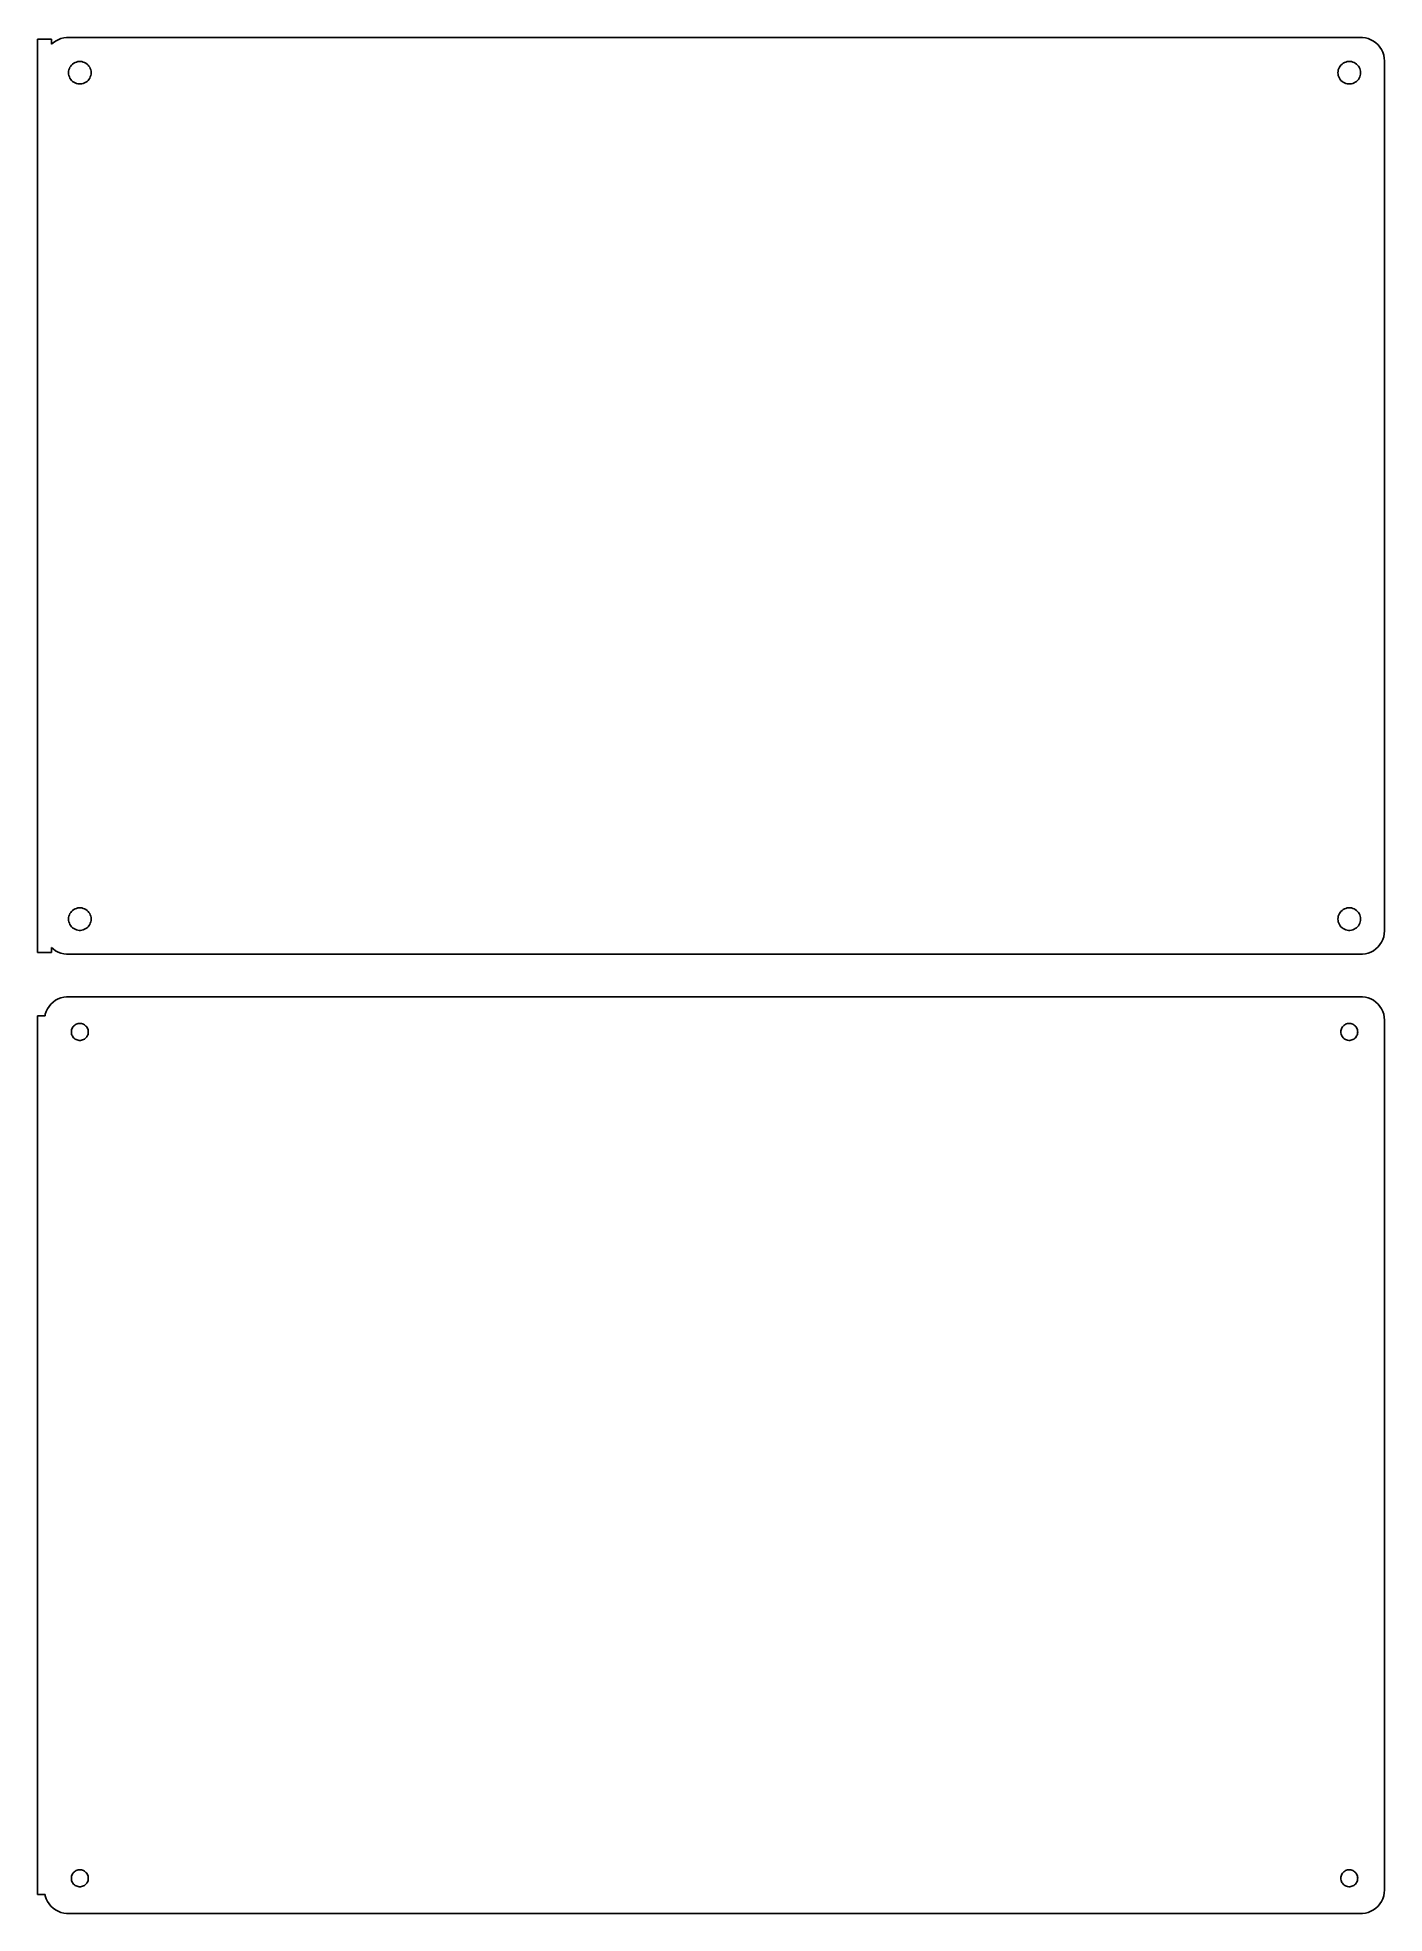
# Model space of a CAD drawing. Header units: metres. Extents: x -144 to 142, y 107 to 505.
import ezdxf

# ---------------------------------------------------------------- set-up
doc = ezdxf.new("R2010")
doc.units = ezdxf.units.M

msp = doc.modelspace()

# ---------------------------------------------------------------- linework, layer by layer
for p, q in [((-141, 505.115), (-144, 505.115)), ((-144, 505.115), (-144, 310.885)), ((-141, 504.059), (-141, 505.115)), ((-140.687, 504.353), (-141, 504.059)), ((-140.179, 504.722), (-140.687, 504.353)), ((-139.629, 505.024), (-140.179, 504.722)), ((-139.045, 505.255), (-139.629, 505.024)), ((-138.437, 505.411), (-139.045, 505.255)), ((-137.814, 505.49), (-138.437, 505.411)), ((137.814, 505.49), (-137.814, 505.49)), ((138.437, 505.411), (137.814, 505.49)), ((139.045, 505.255), (138.437, 505.411)), ((139.629, 505.024), (139.045, 505.255)), ((140.179, 504.722), (139.629, 505.024)), ((140.687, 504.353), (140.179, 504.722)), ((141.145, 503.923), (140.687, 504.353)), ((141.545, 503.439), (141.145, 503.923)), ((141.882, 502.909), (141.545, 503.439)), ((142.149, 502.341), (141.882, 502.909)), ((-137.325, 498.597), (-137.231, 498.883)), ((-137.231, 498.883), (-137.103, 499.156)), ((-137.103, 499.156), (-136.942, 499.411)), ((-136.942, 499.411), (-136.75, 499.643)), ((-136.75, 499.643), (-136.53, 499.849)), ((-136.53, 499.849), (-136.286, 500.026)), ((-136.286, 500.026), (-136.022, 500.172)), ((-136.022, 500.172), (-135.742, 500.283)), ((-135.742, 500.283), (-135.45, 500.357)), ((-135.45, 500.357), (-135.151, 500.395)), ((-135.151, 500.395), (-134.849, 500.395)), ((-134.849, 500.395), (-134.55, 500.357)), ((-134.55, 500.357), (-134.258, 500.283)), ((-134.258, 500.283), (-133.978, 500.172)), ((-133.978, 500.172), (-133.714, 500.026)), ((-133.714, 500.026), (-133.47, 499.849)), ((-133.47, 499.849), (-133.25, 499.643)), ((-133.25, 499.643), (-133.058, 499.411)), ((-133.058, 499.411), (-132.897, 499.156)), ((-132.897, 499.156), (-132.769, 498.883)), ((-132.769, 498.883), (-132.675, 498.597)), ((132.675, 498.597), (132.769, 498.883)), ((132.769, 498.883), (132.897, 499.156)), ((132.897, 499.156), (133.058, 499.411)), ((133.058, 499.411), (133.25, 499.643)), ((133.25, 499.643), (133.47, 499.849)), ((133.47, 499.849), (133.714, 500.026)), ((133.714, 500.026), (133.978, 500.172)), ((133.978, 500.172), (134.258, 500.283)), ((134.258, 500.283), (134.55, 500.357)), ((134.55, 500.357), (134.849, 500.395)), ((134.849, 500.395), (135.151, 500.395)), ((135.151, 500.395), (135.45, 500.357)), ((135.45, 500.357), (135.742, 500.283)), ((135.742, 500.283), (136.022, 500.172)), ((136.022, 500.172), (136.286, 500.026)), ((136.286, 500.026), (136.53, 499.849)), ((136.53, 499.849), (136.75, 499.643)), ((136.75, 499.643), (136.942, 499.411)), ((136.942, 499.411), (137.103, 499.156)), ((137.103, 499.156), (137.231, 498.883)), ((137.231, 498.883), (137.325, 498.597)), ((142.343, 501.743), (142.149, 502.341)), ((142.461, 501.127), (142.343, 501.743)), ((142.5, 500.5), (142.461, 501.127)), ((142.5, 315.5), (142.5, 500.5)), ((-137.4, 498), (-137.381, 498.301)), ((-137.381, 497.699), (-137.4, 498)), ((-137.381, 498.301), (-137.325, 498.597)), ((-137.325, 497.403), (-137.381, 497.699)), ((-137.231, 497.117), (-137.325, 497.403)), ((-137.103, 496.844), (-137.231, 497.117)), ((-136.942, 496.589), (-137.103, 496.844)), ((-136.75, 496.357), (-136.942, 496.589)), ((-136.53, 496.151), (-136.75, 496.357)), ((-136.286, 495.974), (-136.53, 496.151)), ((-136.022, 495.828), (-136.286, 495.974)), ((-135.742, 495.717), (-136.022, 495.828)), ((-135.45, 495.643), (-135.742, 495.717)), ((-135.151, 495.605), (-135.45, 495.643)), ((-134.849, 495.605), (-135.151, 495.605)), ((-134.55, 495.643), (-134.849, 495.605)), ((-134.258, 495.717), (-134.55, 495.643)), ((-133.978, 495.828), (-134.258, 495.717)), ((-133.714, 495.974), (-133.978, 495.828)), ((-133.47, 496.151), (-133.714, 495.974)), ((-133.25, 496.357), (-133.47, 496.151)), ((-133.058, 496.589), (-133.25, 496.357)), ((-132.897, 496.844), (-133.058, 496.589)), ((-132.769, 497.117), (-132.897, 496.844)), ((-132.675, 497.403), (-132.769, 497.117)), ((-132.675, 498.597), (-132.619, 498.301)), ((-132.619, 497.699), (-132.675, 497.403)), ((-132.619, 498.301), (-132.6, 498)), ((-132.6, 498), (-132.619, 497.699)), ((132.6, 498), (132.619, 498.301)), ((132.619, 497.699), (132.6, 498)), ((132.619, 498.301), (132.675, 498.597)), ((132.675, 497.403), (132.619, 497.699)), ((132.769, 497.117), (132.675, 497.403)), ((132.897, 496.844), (132.769, 497.117)), ((133.058, 496.589), (132.897, 496.844)), ((133.25, 496.357), (133.058, 496.589)), ((133.47, 496.151), (133.25, 496.357)), ((133.714, 495.974), (133.47, 496.151)), ((133.978, 495.828), (133.714, 495.974)), ((134.258, 495.717), (133.978, 495.828)), ((134.55, 495.643), (134.258, 495.717)), ((134.849, 495.605), (134.55, 495.643)), ((135.151, 495.605), (134.849, 495.605)), ((135.45, 495.643), (135.151, 495.605)), ((135.742, 495.717), (135.45, 495.643)), ((136.022, 495.828), (135.742, 495.717)), ((136.286, 495.974), (136.022, 495.828)), ((136.53, 496.151), (136.286, 495.974)), ((136.75, 496.357), (136.53, 496.151)), ((136.942, 496.589), (136.75, 496.357)), ((137.103, 496.844), (136.942, 496.589)), ((137.231, 497.117), (137.103, 496.844)), ((137.325, 497.403), (137.231, 497.117)), ((137.325, 498.597), (137.381, 498.301)), ((137.381, 497.699), (137.325, 497.403)), ((137.381, 498.301), (137.4, 498)), ((137.4, 498), (137.381, 497.699)), ((-137.103, 319.156), (-136.942, 319.411)), ((-136.942, 319.411), (-136.75, 319.643)), ((-136.75, 319.643), (-136.53, 319.849)), ((-136.53, 319.849), (-136.286, 320.026)), ((-136.286, 320.026), (-136.022, 320.172)), ((-136.022, 320.172), (-135.742, 320.283)), ((-135.742, 320.283), (-135.45, 320.357)), ((-135.45, 320.357), (-135.151, 320.395)), ((-135.151, 320.395), (-134.849, 320.395)), ((-134.849, 320.395), (-134.55, 320.357)), ((-134.55, 320.357), (-134.258, 320.283)), ((-134.258, 320.283), (-133.978, 320.172)), ((-133.978, 320.172), (-133.714, 320.026)), ((-133.714, 320.026), (-133.47, 319.849)), ((-133.47, 319.849), (-133.25, 319.643)), ((-133.25, 319.643), (-133.058, 319.411)), ((-133.058, 319.411), (-132.897, 319.156)), ((132.897, 319.156), (133.058, 319.411)), ((133.058, 319.411), (133.25, 319.643)), ((133.25, 319.643), (133.47, 319.849)), ((133.47, 319.849), (133.714, 320.026)), ((133.714, 320.026), (133.978, 320.172)), ((133.978, 320.172), (134.258, 320.283)), ((134.258, 320.283), (134.55, 320.357)), ((134.55, 320.357), (134.849, 320.395)), ((134.849, 320.395), (135.151, 320.395)), ((135.151, 320.395), (135.45, 320.357)), ((135.45, 320.357), (135.742, 320.283)), ((135.742, 320.283), (136.022, 320.172)), ((136.022, 320.172), (136.286, 320.026)), ((136.286, 320.026), (136.53, 319.849)), ((136.53, 319.849), (136.75, 319.643)), ((136.75, 319.643), (136.942, 319.411)), ((136.942, 319.411), (137.103, 319.156)), ((-137.4, 318), (-137.381, 318.301)), ((-137.381, 317.699), (-137.4, 318)), ((-137.381, 318.301), (-137.325, 318.597)), ((-137.325, 317.403), (-137.381, 317.699)), ((-137.325, 318.597), (-137.231, 318.883)), ((-137.231, 317.117), (-137.325, 317.403)), ((-137.231, 318.883), (-137.103, 319.156)), ((-137.103, 316.844), (-137.231, 317.117)), ((-136.942, 316.589), (-137.103, 316.844)), ((-136.75, 316.357), (-136.942, 316.589)), ((-136.53, 316.151), (-136.75, 316.357)), ((-136.286, 315.974), (-136.53, 316.151)), ((-136.022, 315.828), (-136.286, 315.974)), ((-135.742, 315.717), (-136.022, 315.828)), ((-135.45, 315.643), (-135.742, 315.717)), ((-135.151, 315.605), (-135.45, 315.643)), ((-134.849, 315.605), (-135.151, 315.605)), ((-134.55, 315.643), (-134.849, 315.605)), ((-134.258, 315.717), (-134.55, 315.643)), ((-133.978, 315.828), (-134.258, 315.717)), ((-133.714, 315.974), (-133.978, 315.828)), ((-133.47, 316.151), (-133.714, 315.974)), ((-133.25, 316.357), (-133.47, 316.151)), ((-133.058, 316.589), (-133.25, 316.357)), ((-132.897, 316.844), (-133.058, 316.589)), ((-132.897, 319.156), (-132.769, 318.883)), ((-132.769, 317.117), (-132.897, 316.844)), ((-132.769, 318.883), (-132.675, 318.597)), ((-132.675, 317.403), (-132.769, 317.117)), ((-132.675, 318.597), (-132.619, 318.301)), ((-132.619, 317.699), (-132.675, 317.403)), ((-132.619, 318.301), (-132.6, 318)), ((-132.6, 318), (-132.619, 317.699)), ((132.6, 318), (132.619, 318.301)), ((132.619, 317.699), (132.6, 318)), ((132.619, 318.301), (132.675, 318.597)), ((132.675, 317.403), (132.619, 317.699)), ((132.675, 318.597), (132.769, 318.883)), ((132.769, 317.117), (132.675, 317.403)), ((132.769, 318.883), (132.897, 319.156)), ((132.897, 316.844), (132.769, 317.117)), ((133.058, 316.589), (132.897, 316.844)), ((133.25, 316.357), (133.058, 316.589)), ((133.47, 316.151), (133.25, 316.357)), ((133.714, 315.974), (133.47, 316.151)), ((133.978, 315.828), (133.714, 315.974)), ((134.258, 315.717), (133.978, 315.828)), ((134.55, 315.643), (134.258, 315.717)), ((134.849, 315.605), (134.55, 315.643)), ((135.151, 315.605), (134.849, 315.605)), ((135.45, 315.643), (135.151, 315.605)), ((135.742, 315.717), (135.45, 315.643)), ((136.022, 315.828), (135.742, 315.717)), ((136.286, 315.974), (136.022, 315.828)), ((136.53, 316.151), (136.286, 315.974)), ((136.75, 316.357), (136.53, 316.151)), ((136.942, 316.589), (136.75, 316.357)), ((137.103, 316.844), (136.942, 316.589)), ((137.103, 319.156), (137.231, 318.883)), ((137.231, 317.117), (137.103, 316.844)), ((137.231, 318.883), (137.325, 318.597)), ((137.325, 317.403), (137.231, 317.117)), ((137.325, 318.597), (137.381, 318.301)), ((137.381, 317.699), (137.325, 317.403)), ((137.381, 318.301), (137.4, 318)), ((137.4, 318), (137.381, 317.699)), ((142.461, 314.873), (142.5, 315.5)), ((-141, 310.885), (-141, 311.941)), ((-141, 311.941), (-140.687, 311.647)), ((-140.687, 311.647), (-140.179, 311.278)), ((-140.179, 311.278), (-139.629, 310.976)), ((139.629, 310.976), (140.179, 311.278)), ((140.179, 311.278), (140.687, 311.647)), ((140.687, 311.647), (141.145, 312.077)), ((141.145, 312.077), (141.545, 312.561)), ((141.545, 312.561), (141.882, 313.091)), ((141.882, 313.091), (142.149, 313.659)), ((142.149, 313.659), (142.343, 314.257)), ((142.343, 314.257), (142.461, 314.873)), ((-144, 310.885), (-141, 310.885)), ((-139.629, 310.976), (-139.045, 310.745)), ((-139.045, 310.745), (-138.437, 310.589)), ((-138.437, 310.589), (-137.814, 310.51)), ((-137.814, 310.51), (137.814, 310.51)), ((137.814, 310.51), (138.437, 310.589)), ((138.437, 310.589), (139.045, 310.745)), ((139.045, 310.745), (139.629, 310.976)), ((-141.545, 299.439), (-141.882, 298.909)), ((-141.145, 299.923), (-141.545, 299.439)), ((-140.687, 300.353), (-141.145, 299.923)), ((-140.179, 300.722), (-140.687, 300.353)), ((-139.629, 301.024), (-140.179, 300.722)), ((-139.045, 301.255), (-139.629, 301.024)), ((-138.437, 301.411), (-139.045, 301.255)), ((-137.814, 301.49), (-138.437, 301.411)), ((137.814, 301.49), (-137.814, 301.49)), ((138.437, 301.411), (137.814, 301.49)), ((139.045, 301.255), (138.437, 301.411)), ((139.629, 301.024), (139.045, 301.255)), ((140.179, 300.722), (139.629, 301.024)), ((140.687, 300.353), (140.179, 300.722)), ((141.145, 299.923), (140.687, 300.353)), ((141.545, 299.439), (141.145, 299.923)), ((141.882, 298.909), (141.545, 299.439)), ((-142.4, 297.444), (-144, 297.444)), ((-144, 297.444), (-144, 110.556)), ((-142.343, 297.743), (-142.4, 297.444)), ((-142.149, 298.341), (-142.343, 297.743)), ((-141.882, 298.909), (-142.149, 298.341)), ((-136.312, 295.232), (-136.147, 295.387)), ((-136.147, 295.387), (-135.964, 295.52)), ((-135.964, 295.52), (-135.766, 295.629)), ((-135.766, 295.629), (-135.556, 295.712)), ((-135.556, 295.712), (-135.337, 295.768)), ((-135.337, 295.768), (-135.113, 295.796)), ((-135.113, 295.796), (-134.887, 295.796)), ((-134.887, 295.796), (-134.663, 295.768)), ((-134.663, 295.768), (-134.444, 295.712)), ((-134.444, 295.712), (-134.234, 295.629)), ((-134.234, 295.629), (-134.036, 295.52)), ((-134.036, 295.52), (-133.853, 295.387)), ((-133.853, 295.387), (-133.688, 295.232)), ((133.688, 295.232), (133.853, 295.387)), ((133.853, 295.387), (134.036, 295.52)), ((134.036, 295.52), (134.234, 295.629)), ((134.234, 295.629), (134.444, 295.712)), ((134.444, 295.712), (134.663, 295.768)), ((134.663, 295.768), (134.887, 295.796)), ((134.887, 295.796), (135.113, 295.796)), ((135.113, 295.796), (135.337, 295.768)), ((135.337, 295.768), (135.556, 295.712)), ((135.556, 295.712), (135.766, 295.629)), ((135.766, 295.629), (135.964, 295.52)), ((135.964, 295.52), (136.147, 295.387)), ((136.147, 295.387), (136.312, 295.232)), ((142.149, 298.341), (141.882, 298.909)), ((142.343, 297.743), (142.149, 298.341)), ((142.461, 297.127), (142.343, 297.743)), ((142.5, 296.5), (142.461, 297.127)), ((142.5, 111.5), (142.5, 296.5)), ((-136.8, 294), (-136.786, 294.226)), ((-136.786, 293.774), (-136.8, 294)), ((-136.786, 294.226), (-136.743, 294.448)), ((-136.743, 293.552), (-136.786, 293.774)), ((-136.743, 294.448), (-136.674, 294.663)), ((-136.674, 293.337), (-136.743, 293.552)), ((-136.674, 294.663), (-136.577, 294.867)), ((-136.577, 293.133), (-136.674, 293.337)), ((-136.577, 294.867), (-136.456, 295.058)), ((-136.456, 292.942), (-136.577, 293.133)), ((-136.456, 295.058), (-136.312, 295.232)), ((-136.312, 292.768), (-136.456, 292.942)), ((-136.147, 292.613), (-136.312, 292.768)), ((-135.964, 292.48), (-136.147, 292.613)), ((-135.766, 292.371), (-135.964, 292.48)), ((-135.556, 292.288), (-135.766, 292.371)), ((-135.337, 292.232), (-135.556, 292.288)), ((-135.113, 292.204), (-135.337, 292.232)), ((-134.887, 292.204), (-135.113, 292.204)), ((-134.663, 292.232), (-134.887, 292.204)), ((-134.444, 292.288), (-134.663, 292.232)), ((-134.234, 292.371), (-134.444, 292.288)), ((-134.036, 292.48), (-134.234, 292.371)), ((-133.853, 292.613), (-134.036, 292.48)), ((-133.688, 292.768), (-133.853, 292.613)), ((-133.688, 295.232), (-133.544, 295.058)), ((-133.544, 292.942), (-133.688, 292.768)), ((-133.544, 295.058), (-133.423, 294.867)), ((-133.423, 293.133), (-133.544, 292.942)), ((-133.423, 294.867), (-133.326, 294.663)), ((-133.326, 293.337), (-133.423, 293.133)), ((-133.326, 294.663), (-133.257, 294.448)), ((-133.257, 293.552), (-133.326, 293.337)), ((-133.257, 294.448), (-133.214, 294.226)), ((-133.214, 293.774), (-133.257, 293.552)), ((-133.214, 294.226), (-133.2, 294)), ((-133.2, 294), (-133.214, 293.774)), ((133.2, 294), (133.214, 294.226)), ((133.214, 293.774), (133.2, 294)), ((133.214, 294.226), (133.257, 294.448)), ((133.257, 293.552), (133.214, 293.774)), ((133.257, 294.448), (133.326, 294.663)), ((133.326, 293.337), (133.257, 293.552)), ((133.326, 294.663), (133.423, 294.867)), ((133.423, 293.133), (133.326, 293.337)), ((133.423, 294.867), (133.544, 295.058)), ((133.544, 292.942), (133.423, 293.133)), ((133.544, 295.058), (133.688, 295.232)), ((133.688, 292.768), (133.544, 292.942)), ((133.853, 292.613), (133.688, 292.768)), ((134.036, 292.48), (133.853, 292.613)), ((134.234, 292.371), (134.036, 292.48)), ((134.444, 292.288), (134.234, 292.371)), ((134.663, 292.232), (134.444, 292.288)), ((134.887, 292.204), (134.663, 292.232)), ((135.113, 292.204), (134.887, 292.204)), ((135.337, 292.232), (135.113, 292.204)), ((135.556, 292.288), (135.337, 292.232)), ((135.766, 292.371), (135.556, 292.288)), ((135.964, 292.48), (135.766, 292.371)), ((136.147, 292.613), (135.964, 292.48)), ((136.312, 292.768), (136.147, 292.613)), ((136.312, 295.232), (136.456, 295.058)), ((136.456, 292.942), (136.312, 292.768)), ((136.456, 295.058), (136.577, 294.867)), ((136.577, 293.133), (136.456, 292.942)), ((136.577, 294.867), (136.674, 294.663)), ((136.674, 293.337), (136.577, 293.133)), ((136.674, 294.663), (136.743, 294.448)), ((136.743, 293.552), (136.674, 293.337)), ((136.743, 294.448), (136.786, 294.226)), ((136.786, 293.774), (136.743, 293.552)), ((136.786, 294.226), (136.8, 294)), ((136.8, 294), (136.786, 293.774)), ((-135.766, 115.629), (-135.556, 115.712)), ((-135.556, 115.712), (-135.337, 115.768)), ((-135.337, 115.768), (-135.113, 115.796)), ((-135.113, 115.796), (-134.887, 115.796)), ((-134.887, 115.796), (-134.663, 115.768)), ((-134.663, 115.768), (-134.444, 115.712)), ((-134.444, 115.712), (-134.234, 115.629)), ((134.234, 115.629), (134.444, 115.712)), ((134.444, 115.712), (134.663, 115.768)), ((134.663, 115.768), (134.887, 115.796)), ((134.887, 115.796), (135.113, 115.796)), ((135.113, 115.796), (135.337, 115.768)), ((135.337, 115.768), (135.556, 115.712)), ((135.556, 115.712), (135.766, 115.629)), ((-136.8, 114), (-136.786, 114.226)), ((-136.786, 113.774), (-136.8, 114)), ((-136.786, 114.226), (-136.743, 114.448)), ((-136.743, 113.552), (-136.786, 113.774)), ((-136.743, 114.448), (-136.674, 114.663)), ((-136.674, 113.337), (-136.743, 113.552)), ((-136.674, 114.663), (-136.577, 114.867)), ((-136.577, 113.133), (-136.674, 113.337)), ((-136.577, 114.867), (-136.456, 115.058)), ((-136.456, 112.942), (-136.577, 113.133)), ((-136.456, 115.058), (-136.312, 115.232)), ((-136.312, 112.768), (-136.456, 112.942)), ((-136.312, 115.232), (-136.147, 115.387)), ((-136.147, 112.613), (-136.312, 112.768)), ((-136.147, 115.387), (-135.964, 115.52)), ((-135.964, 112.48), (-136.147, 112.613)), ((-135.964, 115.52), (-135.766, 115.629)), ((-135.766, 112.371), (-135.964, 112.48)), ((-135.556, 112.288), (-135.766, 112.371)), ((-135.337, 112.232), (-135.556, 112.288)), ((-135.113, 112.204), (-135.337, 112.232)), ((-134.887, 112.204), (-135.113, 112.204)), ((-134.663, 112.232), (-134.887, 112.204)), ((-134.444, 112.288), (-134.663, 112.232)), ((-134.234, 112.371), (-134.444, 112.288)), ((-134.234, 115.629), (-134.036, 115.52)), ((-134.036, 112.48), (-134.234, 112.371)), ((-134.036, 115.52), (-133.853, 115.387)), ((-133.853, 112.613), (-134.036, 112.48)), ((-133.853, 115.387), (-133.688, 115.232)), ((-133.688, 112.768), (-133.853, 112.613)), ((-133.688, 115.232), (-133.544, 115.058)), ((-133.544, 112.942), (-133.688, 112.768)), ((-133.544, 115.058), (-133.423, 114.867)), ((-133.423, 113.133), (-133.544, 112.942)), ((-133.423, 114.867), (-133.326, 114.663)), ((-133.326, 113.337), (-133.423, 113.133)), ((-133.326, 114.663), (-133.257, 114.448)), ((-133.257, 113.552), (-133.326, 113.337)), ((-133.257, 114.448), (-133.214, 114.226)), ((-133.214, 113.774), (-133.257, 113.552)), ((-133.214, 114.226), (-133.2, 114)), ((-133.2, 114), (-133.214, 113.774)), ((133.2, 114), (133.214, 114.226)), ((133.214, 113.774), (133.2, 114)), ((133.214, 114.226), (133.257, 114.448)), ((133.257, 113.552), (133.214, 113.774)), ((133.257, 114.448), (133.326, 114.663)), ((133.326, 113.337), (133.257, 113.552)), ((133.326, 114.663), (133.423, 114.867)), ((133.423, 113.133), (133.326, 113.337)), ((133.423, 114.867), (133.544, 115.058)), ((133.544, 112.942), (133.423, 113.133)), ((133.544, 115.058), (133.688, 115.232)), ((133.688, 112.768), (133.544, 112.942)), ((133.688, 115.232), (133.853, 115.387)), ((133.853, 112.613), (133.688, 112.768)), ((133.853, 115.387), (134.036, 115.52)), ((134.036, 112.48), (133.853, 112.613)), ((134.036, 115.52), (134.234, 115.629)), ((134.234, 112.371), (134.036, 112.48)), ((134.444, 112.288), (134.234, 112.371)), ((134.663, 112.232), (134.444, 112.288)), ((134.887, 112.204), (134.663, 112.232)), ((135.113, 112.204), (134.887, 112.204)), ((135.337, 112.232), (135.113, 112.204)), ((135.556, 112.288), (135.337, 112.232)), ((135.766, 112.371), (135.556, 112.288)), ((135.766, 115.629), (135.964, 115.52)), ((135.964, 112.48), (135.766, 112.371)), ((135.964, 115.52), (136.147, 115.387)), ((136.147, 112.613), (135.964, 112.48)), ((136.147, 115.387), (136.312, 115.232)), ((136.312, 112.768), (136.147, 112.613)), ((136.312, 115.232), (136.456, 115.058)), ((136.456, 112.942), (136.312, 112.768)), ((136.456, 115.058), (136.577, 114.867)), ((136.577, 113.133), (136.456, 112.942)), ((136.577, 114.867), (136.674, 114.663)), ((136.674, 113.337), (136.577, 113.133)), ((136.674, 114.663), (136.743, 114.448)), ((136.743, 113.552), (136.674, 113.337)), ((136.743, 114.448), (136.786, 114.226)), ((136.786, 113.774), (136.743, 113.552)), ((136.786, 114.226), (136.8, 114)), ((136.8, 114), (136.786, 113.774)), ((-144, 110.556), (-142.4, 110.556)), ((-142.4, 110.556), (-142.343, 110.257)), ((-142.343, 110.257), (-142.149, 109.659)), ((-142.149, 109.659), (-141.882, 109.091)), ((-141.882, 109.091), (-141.545, 108.561)), ((-141.545, 108.561), (-141.145, 108.077)), ((-141.145, 108.077), (-140.687, 107.647)), ((140.687, 107.647), (141.145, 108.077)), ((141.145, 108.077), (141.545, 108.561)), ((141.545, 108.561), (141.882, 109.091)), ((141.882, 109.091), (142.149, 109.659)), ((142.149, 109.659), (142.343, 110.257)), ((142.343, 110.257), (142.461, 110.873)), ((142.461, 110.873), (142.5, 111.5)), ((-140.687, 107.647), (-140.179, 107.278)), ((-140.179, 107.278), (-139.629, 106.976)), ((-139.629, 106.976), (-139.045, 106.745)), ((-139.045, 106.745), (-138.437, 106.589)), ((-138.437, 106.589), (-137.814, 106.51)), ((-137.814, 106.51), (137.814, 106.51)), ((137.814, 106.51), (138.437, 106.589)), ((138.437, 106.589), (139.045, 106.745)), ((139.045, 106.745), (139.629, 106.976)), ((139.629, 106.976), (140.179, 107.278)), ((140.179, 107.278), (140.687, 107.647))]:
    msp.add_line(p, q)

doc.saveas('drawing.dxf')
